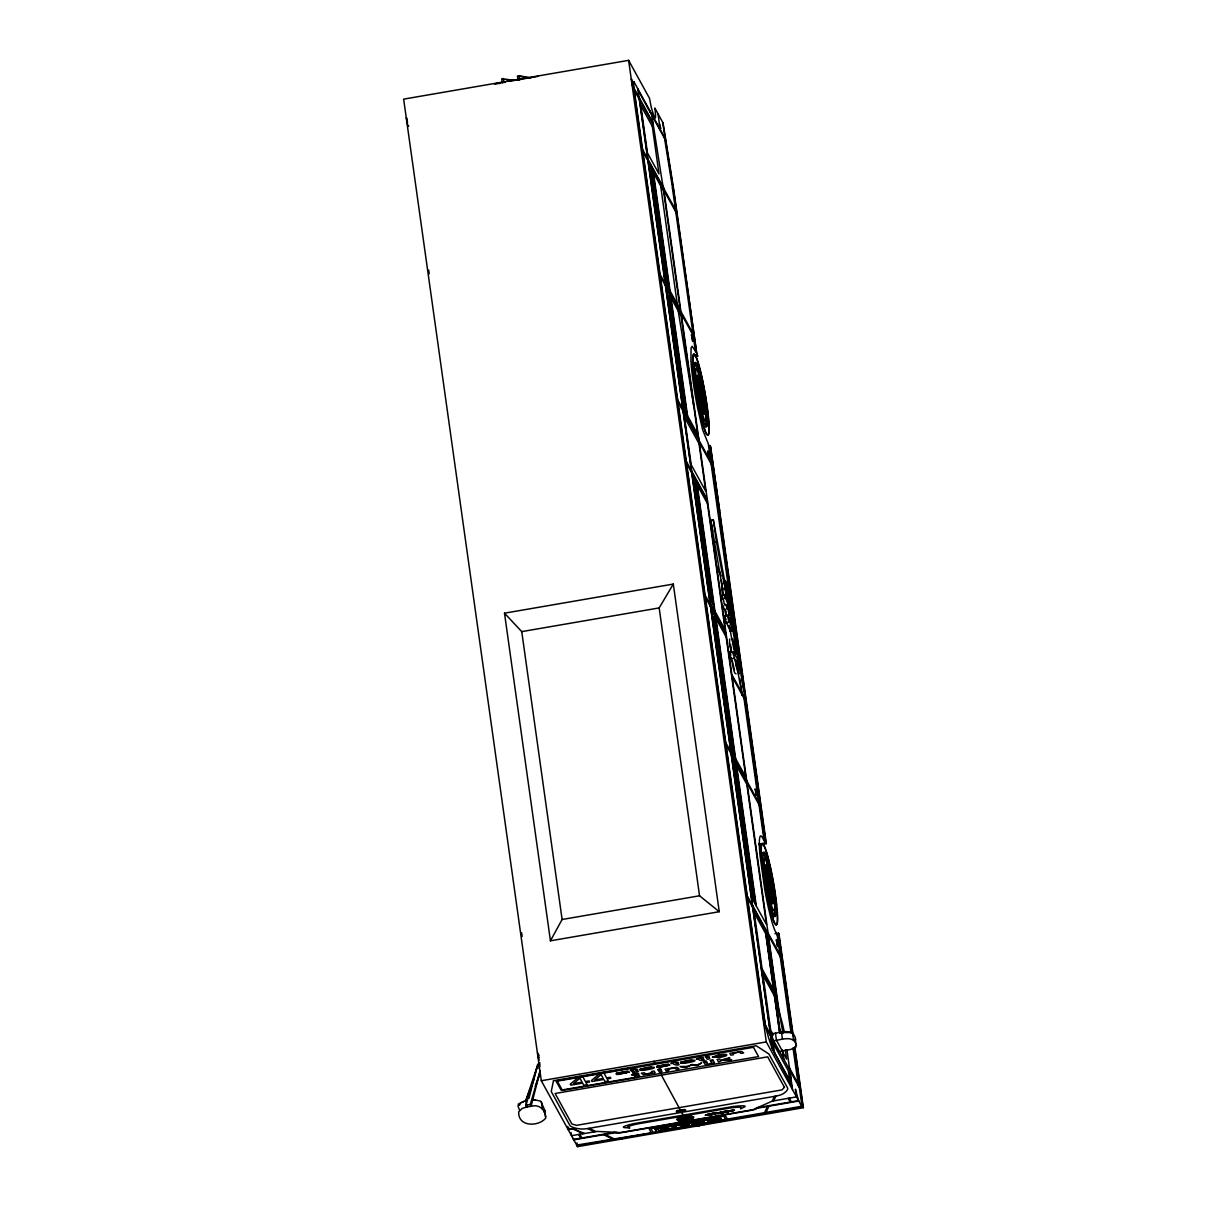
<?xml version="1.0" encoding="UTF-8"?>
<svg xmlns="http://www.w3.org/2000/svg" width="1207" height="1207" viewBox="0 0 1207 1207"><rect width="100%" height="100%" fill="white"/><g stroke="black" fill="none" stroke-linecap="round" stroke-linejoin="round"><path stroke-width="1.5" d="M698.4 380.492L698.762 379.013M698.446 379.375L699.064 380.084M702.444 405.733L703.032 410.531L703.228 408.917M767.471 872.601L766.898 868.618L766.852 870.187M770.685 895.549L771.137 898.461M771.756 900.709L771.831 899.275M700.09 398.793L699.577 395.293M700.181 398.416L699.079 394.146L699.804 395.247M701.539 390.615L702.293 395.338M767.486 883.268C768.844 894.281 768.859 882.317 767.622 884.912M732.242 660.621L734.414 669.915M698.506 387.598L698.053 385.289L698.581 388.111M698.25 388.458L698.612 389.273L698.732 387.553M702.912 400.498L703.877 404.526M703.787 403.998L702.927 400.241M703.319 403.56L703.787 404.813L703.802 403.47M766.128 875.015L767.23 879.299M771.711 890.253L771.364 891.173M771.59 889.891L771.922 892.531M710.259 1114.725L705.386 1115.162M698.234 378.726L699.155 381.457M698.808 382.544L699.351 383.705L699.23 381.457M703.319 411.029L703.379 410.199M766.837 868.633L767.622 873.37M680.673 1120.85C684.731 1121.907 701.569 1117.003 685.41 1118.829L679.239 1120.639L677.7 1119.84M699.894 383.615L700.679 387.975M699.894 384.58L700.135 383.343L700.377 384.143M768.859 873.642L768.376 872.948L768.391 874.109M769.1 876.523L768.421 873.053L769.372 877.383M769.794 892.426L769.402 891.717L769.945 896.152M769.553 891.686L770.051 895.307M721.575 583.554L722.389 588.971M705.356 1115.389L708.177 1114.121L710.063 1114.393L706.668 1115.193L710.259 1114.68M702.776 399.804L703.862 404.089L703.485 401.433M698.129 380.22L698.28 383.962M697.661 380.25L697.586 378.983L698.431 384.46M698.476 383.479L698.189 381.171L698.325 381.94M703.289 405.718L703.213 404.964L703.922 409.777M703.907 410.289L704.058 409.143M766.717 873.385L766.083 869.342L766.128 870.866M771.801 897.887L772.435 899.969L771.62 895.398M771.997 898.43L772.48 899.366L772.374 898.415M698.974 386.889L698.747 383.177M700.965 401.448L700.709 402.142M701.886 406.487L701.222 405.446M700.663 400.935L700.694 399.366M770.398 890.389L768.18 878.213L767.999 879.963M699.14 394.478L699.849 395.851M699.547 396.213L699.381 394.251M700.045 398.084L699.26 395.217M702.202 394.9L701.614 391.656M770.428 883.811L771.032 884.837L770.413 880.808M770.247 880.597L771.077 884.776L770.232 883.252M728.032 1110.998L727.233 1112.039L728.606 1111.798L724.803 1111.707M766.867 874.14L766.505 870.232M771.65 894.643L771.575 896.469M771.861 899.969L770.639 898.793M699.336 381.653L699.155 383.011L698.325 379.194M702.414 407.966L702.474 406.397L703.062 407.544M702.489 405.959L702.459 407.725M771.846 900.709L771.137 896.439M708.947 1114.951L706.729 1114.966M701.463 390.63L702.565 395.262M768.421 888.714L767.818 884.444M770.881 885.561L770.67 882.392M689.137 1124.064C692.622 1127.73 683.63 1127.806 686.602 1125.422C693.18 1124.079 684.625 1127.972 688.111 1124.124M736.059 673.898L734.807 673.038A16.838 1.75 80.2 0 1 733.539 669.146L731.261 657.86M528.968 1098.264L537.16 1066.701A3.606 3.229 -21.9 0 1 540.042 1062.884M540.057 1066.203L537.16 1066.701L525.89 1100.362L526.705 1107.03L522.148 1108.433L518.723 1111.798C517.803 1127.338 538.941 1126.704 545.7 1118.12C545.775 1109.746 539.001 1103.877 531.05 1106.291L540.133 1071.213M526.705 1107.03L525.965 1105.205L537.16 1066.701L537.9 1068.542M531.05 1106.291L530.311 1104.45L539.982 1071.213M697.933 385.199L698.838 389.891M766.52 877.685L767.305 878.832L767.184 877.248M771.288 890.51L771.695 889.785L771.982 890.615M771.756 893.255L771.394 889.197L771.228 889.936M772.073 893.889L771.741 890.66M700.648 1124.833C698.084 1121.107 704.963 1124.924 700.603 1124.773L700.12 1121.71L699.834 1123.37M702.67 409.369L703.394 411.014M700.875 401.448L700.86 402.761M701.614 406.156L701.237 402.942M769.704 894.945L769.81 895.353M519.327 1105.371L520.624 1103.258M525.649 1101.176L534.113 1078.59M535.289 1086.209L540.344 1072.812M544.357 1112.643L544.779 1110.289L540.766 1101.191L532.77 1099.336M764.559 1112.688L767.501 1106.427M765.992 1112.447L768.934 1106.185M571.062 1132.604L571.499 1135.666L597.163 1131.412L616.883 1132.392A6.02 1.735 -8 0 0 622.163 1132.257L751.176 1110.002A6.02 1.735 -8 0 0 755.688 1108.464L772.254 1101.116L774.472 1096.378M773.717 1100.799L775.92 1096.122M550.437 940.811L562.115 919.493L521.741 631.623L504.496 613.186L673.31 584.067L719.251 911.707L550.437 940.811L504.496 613.186M765.841 879.918L765.902 879.088M772.239 894.598L772.027 891.641M719.251 911.707L699.547 895.79L659.173 607.921L673.31 584.067M686.315 1120.503L692.32 1118.391L686.149 1118.21L685.38 1119.508L684.173 1118.557L679.239 1120.639L692.818 1117.788M728.937 1111.089L734.399 1110.138M728.907 1111.225L734.444 1110.349M766.264 869.372L766.837 872.857M770.141 900.633L772.571 900.105L772.601 898.943M733.056 1110.44L730.371 1111.194L733.056 1110.44L730.22 1110.938L730.869 1110.349M667.848 283.841L653.123 176.222L650.754 170.987L664.951 275.06L667.999 284.007L653.379 177.414M794.915 1040.072L795.519 1039.227C793.904 1026.946 779.315 1033.026 771.892 1033.765L772.887 1040.841L778.802 1051.614L790.811 1049.426L795.911 1047.133L795.443 1038.458M701.855 406.744L701.086 404.783M768.225 872.344L769.161 876.704M769.161 891.128L769.659 891.852M702.64 395.096L702.112 392.124M770.111 881.004L770.307 883.237M677.7 1119.447L682.242 1116.973M680.929 1125.226L683.434 1124.456L683.403 1126.252M714.876 1121.665L712.07 1121.891L711.858 1120.322L713.865 1118.165L714.725 1121.394L712.522 1121.786L712.296 1120.217L713.82 1118.587L716.49 1121.378L715.645 1121.529L714.378 1118.074L715.238 1122.329L715.419 1119.96L716.264 1119.809L716.49 1121.378M712.07 1121.891L714.604 1119.643M720.187 1119.145L720.76 1121.363L716.958 1121.303L716.611 1119.493L718.633 1117.335L719.493 1120.579L717.275 1120.956L717.049 1119.387L718.587 1117.773L721.243 1120.564L720.398 1120.715L721.032 1118.995M716.837 1121.062L719.357 1118.814L719.146 1117.244L720.262 1120.443M725.799 613.382C726.84 620.081 730.144 608.192 731.035 616.264C733.826 630.748 731.548 607.74 727.927 608.328L729.164 614.982M712.522 1121.786L714.046 1120.156M717.275 1120.956L718.799 1119.342M685.682 1124.321L689.031 1123.913M733.615 630.673C730.763 619.568 735.289 626.855 727.655 615.691L724.381 616.249L725.618 622.872L728.983 622.224L728.817 620.157L733.615 630.673L730.341 631.231L725.528 620.715L725.694 622.782M725.618 622.872L728.983 622.224M730.582 656.714L730.657 658.871L729.435 652.248L732.709 651.689C739.8 662.281 735.712 655.567 738.412 664.348L737.945 663.473L739.031 673.928L738.081 672.48A16.838 1.75 80.2 0 1 736.813 668.587C735.229 658.343 733.947 658.011 732.709 651.689M693.301 1126.01L691.656 1123.808L692.909 1123.31L695.036 1125.799L692.954 1126.161L693.195 1124.336M695.941 1125.543L694.447 1122.631C699.034 1121.846 695.73 1129.465 696.047 1123.732M579.601 1076.372L570.277 1084.173L570.82 1085.168L582.634 1083.117L583.796 1085.214L587.145 1084.64L585.983 1082.543L589.665 1081.91L589.122 1080.929L585.44 1081.563L582.332 1075.905M600.784 1072.721L591.46 1080.521L591.988 1081.502L603.817 1079.465L604.979 1081.563L608.313 1080.989L607.166 1078.892L610.848 1078.258L610.304 1077.278L606.623 1077.911L603.515 1072.238M704.164 1122.208C704.39 1125.18 698.129 1120.564 703.621 1121.288M701.297 1123.219C702.912 1120.941 707.362 1125.512 703.093 1124.336L703.017 1121.65M717.712 1113.382L723.31 1112.718L717.758 1113.669L720.82 1111.949L723.265 1112.416M719.478 1112.733L721.122 1112.447M717.758 1113.669L719.387 1112.492L723.31 1112.718M692.23 1119.07L693.889 1117.048C688.654 1114.604 681.08 1115.841 676.569 1119.387L678.379 1120.956L684.354 1120.941M681.774 1124.864L682.906 1124.562M684.128 1125.724L681.05 1127.172L683.916 1127.715L684.203 1125.859L681.819 1126.885L684.354 1127.293M697.435 1124.321L698.204 1124.547M691.264 1116.596L684.158 1116.566L684.203 1118.723L679.269 1120.805L677.715 1120.005L680.537 1117.486M727.806 589.936C728.877 581.653 720.564 573.778 725.814 589.484L725.105 588.201L721.831 588.76C722.767 604.586 727.474 584.686 729.149 599.457M521.982 1102.368L523.687 1101.644M676.418 1126.931L677.685 1128.801L675.301 1129.209L673.732 1125.407L675.105 1124.849M684.55 1126.071L685.697 1125.633L684.942 1125.603M685.606 1125.588L685.923 1127.202L684.55 1127.67L681.668 1125.497M683.645 1126.025L682.272 1123.762L683.63 1123.295L685.923 1127.202M682.483 1125.331L683.856 1124.864M691.324 1122.193L691.656 1123.808L691.324 1122.193L692.682 1121.741L692.909 1123.31M697.646 1125.362L697.103 1122.163C699.607 1120.307 700.89 1127.715 697.54 1125.935C701.116 1126.629 697.058 1121.484 695.413 1124.215M699.517 1121.756L701.086 1121.65M694.674 1124.185L695.836 1123.762M660.546 1129.541L661.496 1129.209A7.77 2.233 -8 0 1 664.74 1128.409A8.917 2.565 -8 0 1 666.792 1128.123L670.594 1128.651L658.75 1131.336C658.675 1126.493 650.226 1131.231 659.113 1128.319M673.732 1125.407L674.668 1125.362L674.728 1126.87M688.669 1120.322L690.63 1119.734M685.425 1118.995L679.239 1120.639L682.423 1121.047M660.606 1129.677L667.863 1128.817L667.154 1129.767A4.979 1.433 -8 0 1 664.665 1130.416A7.891 2.263 -8 0 1 661.225 1130.793L659.807 1128.198M691.43 1122.254L692.305 1122.57M682.362 1123.808L683.434 1124.456M694.447 1122.631L695.579 1125.709M686.587 1123.928L687.688 1123.853M525.89 1100.362L518.452 1103.922L518.029 1106.291L519.327 1109.505M706.683 1114.71L708.645 1114.363M772.269 1101.116L796.499 1096.876L795.413 1089.197L798.551 1100.603L757.166 1107.739M726.448 597.767C725.407 603.907 732.362 605.446 732.106 614.77C734.173 619.553 729.36 597.118 726.448 597.767L723.174 598.34C724.773 605.265 723.461 603.621 725 603.938M703.183 1124.321L702.957 1122.766M682.272 1117.139L686.18 1116.46M731.155 1110.289L733.162 1110.651M685.606 1126.795L672.918 1129.164L671.303 1126.222L720.247 1117.109L721.952 1120.699L688.096 1126.719L686.542 1126.312L686.134 1124.471M689.242 1126.116L721.861 1120.051M725.875 1111.466L726.765 1111.179L725.588 1111.27M725.92 1111.768L726.81 1111.481L725.633 1111.556M513.458 80.25L501.72 78.742L502.308 82.966M519.116 75.739L517.426 76.041L518.014 80.25L519.704 79.964L519.116 75.739L530.839 77.852M662.628 122.179L673.431 189.68L697.133 356.306L673.883 190.51L663.081 123.008L654.828 107.996A14.137 1.479 80.2 0 1 655.567 116.023A12.96 1.343 80.2 0 1 654.405 116.928A51.645 5.371 80.2 0 1 651.312 107.483L649.487 98.295L628.621 60.35L403.636 99.14L541.294 1080.733L577.534 1146.65L803.364 1107.709L794.809 1046.71M505.507 81.955L494.538 83.841L500.045 83.404M509.113 81.337L537.945 76.358M693.95 355.99L697.51 355.341L697.963 356.201M698.084 380.054L698.28 381.216M699.109 384.535L700.482 384.309M699.366 394.598L699.834 398.506M702.655 394.734L702.218 395.353M697.857 395.866L699.23 395.624M700.301 400.89L701.825 400.89L701.991 399.14L699.969 388.488L702.052 400.86L701.931 396.349L702.338 397.103M700.799 403.666L702.112 403.44M702.565 404.541L703.953 404.3M703.892 409.128L703.349 405.446M702.746 410.652L704.119 410.41L703.138 406.125M701.705 410.953L703.093 410.712M723.747 595.715L710.727 520.126L713.292 519.674L724.577 580.476M713.835 542.275L716.4 541.837L713.292 519.674M521.741 631.623L659.173 607.921M724.396 604.979L727.776 604.39M729.692 628.379L732.966 627.806M729.933 629.315L733.222 628.756M730.205 631.005L733.494 630.431M730.657 658.871L734.037 658.298M738.096 673.084L742.199 695.187L744.764 694.749L741.656 672.586L725.256 584.158M758.645 844.085L765.872 842.803L766.339 843.678L710.636 446.469M759.007 844.885L766.339 843.633M763.624 874.396L765.163 874.14M763.005 875.03L764.544 874.758M769.07 875.648L768.738 873.838M562.115 919.493L699.547 895.79M771.092 884.429L770.157 881.744M769.115 893.21L770.73 893.331A9.053 0.951 80.2 0 0 770.82 888.971M769.251 893.361L770.549 893.135M771.017 894.236L772.389 893.995M768.286 895.021L769.674 894.779M774.969 933.72L778.545 933.102L778.998 933.931L793.255 1035.621M541.294 1080.733L766.294 1041.928L802.082 1107.03L793.814 1048.068M772.887 1040.841C780.19 1040.343 793.95 1034.052 796.439 1045.534M525.965 1105.205L530.311 1104.45M526.252 1107.106L531.487 1106.216M567.682 1127.142L568.18 1129.646A6.729 1.931 -8 0 1 574.306 1129.42L584.444 1133.433M710.606 1113.699L711.843 1113.488L712.341 1114.604L711.104 1114.815L710.606 1113.699L711.104 1114.815M712.462 1113.397C725.86 1111.949 706.201 1112.824 714.665 1114.212L715.872 1113.699L714.665 1114.212M723.461 1111.496C737.537 1110.123 717.697 1111.828 725.226 1112.386L723.913 1112.311M708.253 1114.272L710.018 1114.106M710.651 1114.001L711.843 1113.488M717.139 1112.582L715.495 1113.02L715.917 1113.986M711.059 1114.529L712.341 1114.604M728.56 1111.511L726.976 1111.617L728.606 1111.798M614.936 1132.272L573.551 1139.408L573.325 1138.427L573.431 1139.182M573.793 1139.83L616.883 1132.392M755.688 1108.464L798.778 1101.04M687.447 1126.659L656.578 1131.97L654.873 1128.379L720.247 1117.109L721.952 1120.699M654.963 1129.028L720.338 1117.757M677.685 1128.801L675.482 1126.387L673.959 1126.976L673.838 1125.452M712.296 1120.217L714.514 1119.84M715.268 1119.704L716.264 1119.809M717.049 1119.387L719.266 1119.01L719.493 1120.579M720.036 1118.874L720.881 1118.738L721.243 1120.564M711.858 1120.322L714.65 1120.096M716.611 1119.493L719.417 1119.281M698.687 1123.264L696.56 1123.521M715.781 1120.624L715.238 1122.329M720.549 1119.809L719.991 1121.499M576.674 1145.096L656.578 1131.97M658.313 1131.019L661.934 1130.386M665.57 1129.767L669.206 1129.133M672.827 1128.515L683.735 1126.629M701.886 1123.506L801.674 1106.291M577.082 1145.82L802.911 1106.879L803.364 1107.709M692.32 1118.391L685.38 1119.508L684.158 1116.566L686.164 1118.376L692.335 1118.557M726.946 1111.345L728.032 1111.194M684.203 1121.092L686.481 1120.79M782.257 1032.483L789.68 1032.604M702.021 1124.411C703.862 1121.891 699.23 1122.555 701.131 1124.502M688.081 1116.188L692.818 1117.395M708.931 1121.741C716.113 1120.081 703.213 1117.486 708.509 1121.665M533.117 1100.03L535.154 1100.09M520.443 76.479L527.534 77.731M506.502 79.511L510.048 80.13M772.314 893.844L771.499 890.992M770.896 895.413L770.851 897.646M700.845 387.311L699.849 383.343M701.176 402.037L701.599 405.627M701.78 406.095L701.267 405.265M769.327 891.732L770.021 893.059M770.172 894.508L769.991 895.82L770.277 894.643M605.069 1134.429L613.79 1138.684M603.636 1134.686L612.356 1138.94M589.197 1128.319L595.805 1131.532M587.764 1128.56L594.282 1131.744M574.291 1129.435L583.011 1133.69M727.142 1111.994L724.758 1111.406L725.226 1112.386M709.595 1119.432L708.207 1119.296L707.89 1120.322M697.103 1122.163L697.933 1123.702M729.662 639.001L729.496 643.467L731.563 652.64M721.288 580.386L722.525 590.042L721.831 588.76M772.148 894.508L771.605 892.592M771.937 895.624L772.601 899.411M700.015 382.664L700.407 383.962M699.487 401.584L699.834 402.399M653.108 177.127L651.056 172.827L665.223 275.543L667.697 282.182M670.79 302.791L668.271 295.911L683.147 403.696L685.531 408.932L670.896 302.323M670.639 302.052L668.587 297.752L668.557 299.261M683.162 402.791L685.214 407.091L670.941 303.576M697.405 490.962L694.553 483.268L709.882 595.473L712.945 604.435L697.601 492.23L694.855 485.108L710.274 596.756M710.425 597.556L712.628 602.595L697.329 491.732M730.748 744.115L733.615 751.795L716.324 625.694L713.262 616.747L730.552 742.848L733.298 749.954L716.053 625.211L713.578 618.572L730.823 743.331M736.798 771.786L733.931 764.106L751.644 892.742M734.339 766.053L751.901 893.934L754.284 899.155L736.994 773.053L734.097 764.287M751.916 893.029L753.968 897.329L736.723 772.571M733.554 642.335L734.656 650.181M770.111 880.763L770.745 882.377M708.041 1120.654L709.505 1121.605L710.425 1120.624M698.506 384.445L698.068 383.494M766.173 868.799L764.65 868.904L765.057 869.855M766.943 874.124L766.219 873.37M770.368 895.036L770.202 896.047M698.627 381.321L699.336 382.996M702.942 410.124L702.61 406.352M771.454 897.767L771.198 896.152M771.786 900.135L771.122 897.374M792.003 1085.923L772.058 1048.174A92.773 9.656 80.2 0 1 765.706 1027.293A35.154 3.651 80.2 0 1 763.382 1013.412L633.524 87.583A14.092 1.463 80.2 0 1 633.992 81.835L665.268 138.699M770.866 885.38L770.594 884.535L770.971 885.546M767.018 888.759L767.199 887.809M723.702 594.432L722.978 593.24L723.159 595.368M659.399 123.506L660.772 128.636L659.897 127.052M638.02 90.133L665.495 140.103M632.046 83.147L632.619 84.188M652.942 122.556L633.977 88.066L765.706 1027.293M632.076 84.928L634.037 88.488L633.886 87.342A9.294 0.966 80.2 0 1 633.992 81.835M634.279 90.193L639.318 99.366M639.589 99.909L653.304 124.849M642.607 149.562L663.563 187.794L777.957 1003.455A15.223 1.584 80.2 0 0 780.974 1018.602A25.649 2.67 80.2 0 1 784.248 1031.849M663.624 188.201L676.508 211.632M647.782 159.746L663.744 189.061M642.893 151.705L647.948 160.878M648.28 161.889L676.795 213.76M665.691 282.981L680.19 309.354L663.624 191.234L649.125 164.861L666.023 285.32M680.899 311.466L693.784 334.897M660.123 274.487L665.163 283.66M665.449 284.279L681.08 312.719M665.359 285.063L694.085 337.025M660.425 276.629L665.464 285.787M665.796 286.813L681.442 315.253M696.258 352.489L692.184 346.258L691.098 347.827L690.902 360.32A50.588 5.266 80.2 0 0 697.525 407.528L702.58 429.601L709.505 446.907L741.083 672.133M683.207 407.906L697.721 434.279L681.155 316.159L666.641 289.786L683.539 410.244M677.7 399.879L682.755 409.052M682.966 409.188L698.597 437.628M683.147 410.471L698.778 438.91M678.002 402.006L683.041 411.18M683.328 411.738L711.843 463.609M699.26 442.305L712.145 465.736M719.176 509.852L719.628 510.682L710.169 445.639L765.887 842.848M686.33 461.391L707.287 499.607M691.566 471.952L707.468 500.875M686.632 463.518L691.671 472.691M692.018 473.702L707.649 502.142M716.626 566.158L720.006 572.314M723.385 578.455L729.511 589.589M716.928 568.286L721.152 575.98M729.813 591.717C713.775 562.477 734.082 603.847 729.194 599.819M726.433 612.145L724.653 608.886L725.89 615.54M724.381 616.249L726.146 619.463M724.803 627.399L725.362 628.425M705.099 595.247L710.154 604.42M710.38 604.692L726.026 633.132M710.304 605.476L726.192 634.399M705.401 597.374L710.44 606.548M710.742 607.227L726.373 635.667M729.435 652.248L730.974 655.054M731.819 674.487L744.704 697.933M732.121 676.629L745.006 700.06M407.046 121.937L407.619 122.978M407.076 123.718L406.442 117.652L407.423 121.545M407.951 125.302L408.539 126.373A14.092 1.463 80.2 0 1 408.449 125.362M731.05 752.052L746.68 780.491M725.769 742.607L730.808 751.78M746.711 780.703L759.595 804.134M730.959 752.851L746.861 781.759M726.071 744.734L731.11 753.907M731.412 754.601L759.897 806.261M764.695 834.399L765.147 835.229M768.12 881.925C773.853 908.418 767.622 865.223 768.527 882.679M775.724 932.106L778.168 936.557L791.717 1033.147M768.074 932.981L780.959 956.412M747.284 895.956L752.323 905.129M752.565 905.401L768.195 933.841M752.474 906.185L781.261 958.554M747.571 898.083L752.625 907.257M752.912 907.936L768.542 936.376M762.115 968.919L773.566 989.755M761.617 969.96L774.245 992.939M761.783 971.137L774.411 994.13M762.99 975.196L774.456 996.031M782.362 1050.995L776.433 1040.223L775.452 1033.147M773.355 1034.957L770.7 1030.159L754.269 912.914L765.721 933.75L779.586 1032.664M783.071 1052.745L786.587 1059.158L785.304 1049.969M763.156 1018.029L763.729 1019.07M789.499 1067.999L799.034 1085.365M765.404 1025.165L770.443 1034.339M770.549 1035.138L799.336 1087.492M763.744 1023.732L770.745 1036.466M774.562 1052.821L789.665 1080.28M789.303 1098.114L791.354 1101.855M788.156 1098.31L790.208 1102.051M723.506 1111.783L723.959 1112.598M727.323 1119.115L725.694 1116.143A3.802 1.086 -8 0 0 721.364 1115.887L652.715 1127.715A3.802 1.086 -8 0 0 649.351 1129.299L651.026 1132.272M725.573 1119.417L723.944 1116.445L721.846 1116.264L652.957 1128.138L651.146 1128.922L652.776 1131.97M703.093 1124.336L702.912 1122.842M653.787 1061.33L654.843 1063.231M661.406 1075.165L687.643 1123.4M631.533 1068.316L636.632 1077.579M654.873 1128.379L656.487 1131.321M621.56 1138.156L622.012 1138.986M538.171 1056.834L538.729 1057.875L538.337 1055.009M579.843 1134.233L581.895 1137.96M539.061 1060.199L537.568 1052.549M578.681 1134.429L580.748 1138.156M538.744 1062.522L540.042 1064.891M568.572 1127.791L569.116 1128.771M697.918 385.229L698.446 386.014M703.243 400.09L703.56 401.418M703.093 400.12L703.379 400.95M766.37 874.909L766.732 875.724M726.81 586.074L727.761 589.589M765.615 868.406L765.449 869.719M767.245 872.239L767.697 873.355M701.358 402.504L701.659 404.843L701.523 403.938M698.325 385.848L697.767 384.505L697.902 385.561M697.963 384.867L698.461 386.496M703.062 399.773L702.927 401.478M765.917 869.84C765.51 865.992 767.033 877.187 766.958 871.892M772.314 897.917L772.148 895.896M700.754 387.96L700.437 386.889M768.497 872.646L768.21 873.038M770.051 890.344L769.478 888.714M702.519 395.081L701.72 392.064M768.497 887.914L767.758 885.938M731.367 650.739L729.797 644.04M766.098 868.814L766.581 870.217M698.521 379.043L699.155 382.166M767.773 872.917L766.973 868.738L766.898 869.945M767.863 883.735L767.471 884.354M767.652 883.403L768.361 887.039M698.129 387.447L698.778 389.242L698.717 387.93M701.448 405.658L702.187 406.156M698.491 389.65L698.068 387.99M768.995 877.368L768.587 875.694M767.35 879.315L767.652 880.31M702.278 394.885L701.75 392.833M767.803 884.203L768.09 884.957M771.801 895.141L772.163 896.213M703.168 410.093L702.625 407.212L703.108 408.615M767.064 868.98L767.607 871.861M771.454 899.803L770.926 897.631M723.566 607.076L723.099 605.929L723.928 609.263M768.271 888.186L767.984 887.085M771.635 890.268L772.088 891.098M698.612 378.877L698.898 380.054M766.083 872.993L765.796 871.816M700.663 386.843L699.969 384.565M768.633 873.446L769.07 874.29M703.53 404.119L703.168 402.912M771.635 889.891L771.922 891.113M766.762 875.528L766.309 874.894L767.214 878.862M698.31 383.132L698.506 382.634M703.817 406.638L703.681 408.207M766.339 869.945L766.732 871.379M771.922 895.941L772.208 896.846M766.445 872.555L767.561 877.157M700.709 397.737L702.489 405.145L702.308 402.369M765.208 873.4L764.619 870.051M699.064 382.257L698.762 380.748M703.062 409.716L702.7 408.781M766.928 870.172L767.35 871.967M698.204 386.059L698.385 386.527A9.053 0.951 80.2 0 1 698.657 387.266M698.325 388.443L697.963 386.391M766.656 875.739L766.943 876.735M766.777 878.123L766.4 876.071M700.286 384.158L700.588 385.697M701.493 405.22L701.131 403.168M768.995 876.131L768.633 875.15M771.198 896.56L771.771 900.392M769.674 892.622L770.111 895.488M771.318 899.683L771.062 898.476M769.779 894.93L769.417 892.878M769.945 899.924L769.447 897.178M770.307 892.818L770.941 894.825L771.001 893.995M703.59 406.668L703.877 408.238M697.706 380.673L698.204 382.71M702.218 394.085L701.825 391.294M699.547 391.913L700.392 396.228M699.607 397.269L699.321 396.243M770.654 883.78L770.458 882.739M769.161 887.417L768.301 883.102M768.014 884.972L768.301 885.998M702.912 407.574L703.153 408.932M767.275 869.809L767.592 871.152M767.169 871.529L767.064 871.016A19.855 2.067 80.2 0 1 767.788 873.612M703.47 402.851L703.289 401.795M728.892 622.299L727.655 615.691M771.348 897.193L771.695 899.306M701.237 404.767L700.98 403.198M726.342 594.84L725.105 588.201M701.735 402.429L702.293 403.636A9.053 0.951 80.2 0 0 702.112 397.133M698.099 382.212L697.857 380.643M698.385 386.512L698.627 387.945M716.4 541.837L723.581 580.522M724.954 587.9L727.006 598.944M728.032 604.481L729.39 611.843M730.069 615.525L744.764 694.749M710.727 520.126L712.779 531.171M729.224 625.181L731.955 639.921M766.385 871.922L766.204 870.866M700.482 384.641L700.875 386.708M701.463 394.795L699.743 388.533L700.105 394.629M682.89 402.519L668.376 299.502M770.096 894.523L769.719 892.441A9.053 0.951 80.2 0 1 769.417 893.557M699.683 395.79L699.924 397.344M702.067 408.419L701.825 407M772.224 896.907L772.45 898.325M767.139 871.001L766.973 869.945M766.641 870.911L766.943 872.963M699.411 396.711L699.215 394.795M650.151 111.21L650.392 112.643M703.59 401.961L703.681 403.017M701.222 408.901L700.92 406.412M769.025 875.392L768.633 874.079M769.96 893.618L770.051 894.674M678.183 310.757L693.934 407.317M664.559 138.413L672.586 188.262M651.554 113.76L662.16 181.397A7.559 0.785 80.2 0 0 663.563 187.794M771.439 891.158L772.329 894.221M703.425 407.694L703.44 406.638M698.28 381.699L698.355 382.74M701.026 404.058L700.845 402.685M771.786 896.846L772.073 898.415L771.68 895.926M700.151 395.021L700.407 396.62M770.307 882.77L770.277 880.974M768.301 882.724L768.542 884.309M768.587 884.701L768.844 886.3M768.301 886.542L767.848 884.867M699.109 381.699L698.838 380.114L698.702 381.321A19.855 2.067 80.2 0 1 699.683 385.38M771.545 898.31L771.605 899.321M778.545 933.102L793.557 1040.313M794.613 1047.721L802.911 1106.879M741.596 675.814L743.678 690.555M744.191 694.251L764.921 842.139L762.477 837.688A48.386 5.039 80.2 0 0 759.414 840.268A49.759 5.175 80.2 0 0 759.972 855.25L764.876 890.253A49.894 5.19 80.2 0 0 768.618 908.66A48.386 5.039 80.2 0 0 775.724 932.136M672.405 187.93L695.383 350.905M708.449 445.006L738.865 660.953M743.663 696.032L764.061 840.555M777.127 934.656L791.113 1033.433M793.029 1048.023L798.476 1085.908M739.876 678.575L742.199 695.187M657.996 113.775L660.199 129.481M729.647 626.252L730.341 631.231M730.491 644.478L730.929 647.616M786.934 1049.728L792.531 1089.665M789.921 1082.121L788.352 1070.896L773.249 1043.436L774.819 1054.662M782.996 1033.448L779.813 1015.555A15.404 1.599 80.2 0 1 777.61 1003.605L768.482 938.503L766.566 935.033L780.235 1032.513M781.472 1032.106L782.468 1039.182M765.63 930.144L780.084 1033.177M782.423 1049.834L783.72 1059.082M765.374 929.646L779.843 1032.815M782.423 1051.222L783.449 1058.599M660.667 185.848L677.233 303.968M653.47 172.752L670.036 290.872M670.986 297.676L687.552 415.796M697.269 485.033L714.966 611.3M715.977 618.497L735.636 758.66M736.647 765.872L756.306 906.019M652.866 171.666L669.432 289.801M670.398 296.59L686.964 414.71M696.665 483.962L714.378 610.214M715.389 617.426L735.048 757.574M736.059 764.785L755.718 904.948M652.429 173.914L652.67 175.679M669.945 298.838L670.187 300.603M685.108 406.985L685.365 408.751M696.228 486.195L696.469 487.975M712.537 602.489L712.779 604.254M714.936 619.674L715.193 621.439M733.192 749.849L733.449 751.614M735.606 767.033L735.863 768.799M753.862 897.208L754.119 898.989M650.92 171.168L651.161 172.933M666.083 279.315L666.324 281.095M668.437 296.092L668.678 297.857M683.6 404.239L683.856 406.005M694.719 483.449L694.96 485.229M711.014 599.743L711.27 601.508M713.428 616.913L713.684 618.693M731.683 747.103L731.94 748.868M752.353 894.462L752.61 896.243M639.288 97.707L772.872 1050.286M637.839 88.805L772.571 1049.502M632.951 86.512L631.442 78.862L632.377 85.471M628.621 60.35L766.294 1041.928M716.747 1119.734L716.958 1121.303M716.128 1119.553L716.339 1121.122M711.979 1120.549L712.205 1122.118M704.979 1122.419L705.235 1124.049M704.541 1122.465L704.767 1124.034M704.345 1122.419L704.556 1123.989M702.429 1121.303L702.746 1124.471M702.021 1122.902L702.233 1124.456M700.89 1121.288L701.101 1122.857M699.909 1121.725L700.135 1123.295M698.597 1124.321L698.823 1125.89M696.952 1123.762L697.178 1125.331M696.741 1123.717L696.967 1125.286M694.553 1122.676L695.036 1125.799M694.312 1124.23L694.538 1125.784M694.085 1124.17L694.312 1125.739M692.697 1124.532L692.954 1126.161M691.928 1122.163L692.139 1123.717M691.732 1122.163L691.943 1123.732M685.289 1125.678L685.516 1127.232M685.093 1125.678L685.32 1127.247M684.339 1126.101L684.55 1127.67M682.86 1123.717L683.087 1125.286M682.664 1123.732L682.89 1125.301M675.256 1124.818L675.482 1126.387M675.754 1127.338L675.965 1128.907L675.603 1127.444M675.045 1127.564L675.301 1129.209M503.394 78.455L503.998 82.664M577.021 1142.954L577.534 1146.65M428.696 270.096L429.209 273.838M521.62 932.739L522.148 936.481M703.047 401.825L703.017 400.845M769.266 875.347L769.297 876.976M567.592 1126.463L567.894 1127.519M766.354 876.252L766.204 874.562M703.953 408.222L704.073 409.279M768.527 886.511L769.025 887.779M544.779 1110.289L545.579 1116.958M541.536 1102.232L542.335 1108.916M704.088 408.63L704.119 409.807M698.521 380.25L698.597 379.36M766.324 876.086L766.354 875.618A9.053 0.951 80.2 0 0 766.128 876.825M766.762 869.493L766.747 868.391M700.03 384.414L700.12 383.585M700.905 403.213L701.071 402.369M772.45 898.4L772.42 899.17M697.812 380.22L697.525 379.601M699.819 383.917L699.834 382.921M768.587 886.994L768.482 887.764M703.198 410.033L703.334 410.697M698.642 388.926L698.778 389.62M762.975 852.685A32.725 3.41 80.2 0 1 767.38 865.238M769.402 874.14A32.725 3.41 80.2 0 1 770.066 877.414M774.381 910.41A32.725 3.41 80.2 0 1 772.857 916.566M770.292 907.045A26.479 2.761 80.2 0 1 769.447 904.39M769.01 902.821A26.479 2.761 80.2 0 1 768.105 899.306M767.637 897.374A26.479 2.761 80.2 0 1 766.958 894.281M765.057 884.278A26.479 2.761 80.2 0 1 764.514 880.869M762.779 865.917A26.479 2.761 80.2 0 1 763.518 858.524M772.902 909.927A26.479 2.761 80.2 0 1 772.314 910.727M769.598 890.63A9.053 0.951 80.2 0 1 767.471 878.002M767.426 876.599A9.053 0.951 80.2 0 1 769.312 880.039M769.779 882.196A9.053 0.951 80.2 0 1 770.549 886.828M764.619 865.042A19.855 2.067 80.2 0 1 766.128 867.803M768.12 875.06A19.855 2.067 80.2 0 1 769.131 879.812M770.835 889.936A19.855 2.067 80.2 0 1 771.424 894.643M771.846 901.704A19.855 2.067 80.2 0 1 771.665 903.59M766.581 882.196A9.053 0.951 80.2 0 1 766.324 880.054M776.825 908.645A41.113 4.285 80.2 0 1 772.405 917.682A41.113 4.285 80.2 0 1 761.843 862.462A41.113 4.285 80.2 0 1 765.525 849.577M766.007 850.995A41.113 4.285 80.2 0 1 769.221 862.794M769.644 864.604A41.113 4.285 80.2 0 1 775.271 895.413M775.513 897.088A41.113 4.285 80.2 0 1 776.478 905.129M694.538 362.99A32.725 3.41 80.2 0 1 698.944 375.558M700.633 382.891A32.725 3.41 80.2 0 1 701.297 386.074M703.138 396.107A32.725 3.41 80.2 0 1 703.666 399.457M704.39 404.405A32.725 3.41 80.2 0 1 704.813 407.574M705.582 414.831A32.725 3.41 80.2 0 1 705.341 426.961M703.877 421.032A26.479 2.761 80.2 0 1 701.855 417.366M701.448 416.113A26.479 2.761 80.2 0 1 700.573 413.141M697.54 399.698A26.479 2.761 80.2 0 1 696.907 396.288M694.493 369.629A26.479 2.761 80.2 0 1 695.971 369.81M708.916 430.069A41.113 4.285 80.2 0 1 696.499 395.051A41.113 4.285 80.2 0 1 696.771 359.022A41.113 4.285 80.2 0 1 708.931 428.711M696.846 376.101A19.855 2.067 80.2 0 1 697.691 378.123M701.901 396.907A19.855 2.067 80.2 0 1 702.399 400.256M702.625 401.871A19.855 2.067 80.2 0 1 703.213 413.91M699.019 388.307A9.053 0.951 80.2 0 0 701.976 403.304L700.98 403.862A9.053 0.951 80.2 0 0 701.267 402.731M698.989 386.919A9.053 0.951 80.2 0 1 701.765 394.825M700.286 402.61A9.053 0.951 80.2 0 1 699.381 399.291M567.984 1129.284A7.74 2.218 -8 0 1 575.754 1129.179M615.51 1132.634A6.654 1.916 -8 0 0 621.786 1132.619L751.855 1110.199A6.654 1.916 -8 0 0 757.061 1108.237M790.027 1071.846A16.37 1.705 80.2 0 1 790.329 1082.89M538.895 1055.657A35.154 3.651 80.2 0 1 538.714 1054.496M735.516 660.048C736.421 674.909 742.275 669.342 735.516 660.048M732.483 638.895C731.683 643.904 738.292 665.645 735.908 646.997C731.201 624.472 740.298 675.588 732.483 638.895M650.89 1068.074L642.939 1069.794L650.89 1068.074M691.445 1061.089L683.509 1062.794L691.445 1061.089M708.041 1121.243C709.535 1126.312 712.175 1119.387 708.041 1121.243M712.462 1057.076C731.05 1058.554 732 1050.211 712.462 1057.076M714.423 1062.733L708.69 1064.378L711.753 1063.397L710.697 1061.27L713.367 1060.817L714.423 1062.733M711.527 1122.012C706.91 1126.735 706.729 1117.063 711.527 1122.012M627.67 1126.87L629.813 1127.972L624.306 1127.594A2.852 0.815 -8 0 1 623.702 1126.704L624.321 1126.372A21.5 6.186 -8 0 1 635.682 1123.325L731.035 1106.879A21.5 6.186 -8 0 1 743.482 1105.823L744.327 1105.899A2.852 0.815 -8 0 1 744.719 1106.834L740.54 1108.871L740.962 1107.196A21.5 6.186 -8 0 0 728.515 1108.252L639.137 1123.657A21.5 6.186 -8 0 0 627.776 1126.704L627.67 1126.87M553.47 1080.718L551.252 1091.52L570.096 1125.799A32.891 9.46 -8 0 0 579.33 1128.832A11.014 3.168 -8 0 0 587.507 1128.59L776.161 1096.077A11.014 3.168 -8 0 0 783.177 1093.693A32.891 9.46 -8 0 0 787.749 1088.261L768.904 1053.998L756.216 1045.76L553.47 1080.718M722.465 599.23L721.62 595.398L722.465 599.23M725.739 598.672L724.909 594.84L725.739 598.672M727.217 609.158L726.388 605.371L727.217 609.158M616.309 1073.325L626.614 1072.585L616.249 1074.336L618.542 1074.411L629.345 1072.088L618.814 1072.978L628.304 1071.363L626.327 1071.303L616.309 1073.325M640.163 1070.141C643.95 1071.258 664.001 1066.339 648.747 1067.305C620.006 1073.476 673.234 1062.356 640.163 1070.141M656.88 1066.339L667.184 1065.6L656.804 1067.335L659.097 1067.426L669.9 1065.087L659.384 1065.992L668.859 1064.378L666.883 1064.302L656.88 1066.339M680.718 1063.141C684.52 1064.272 704.571 1059.339 689.303 1060.304C660.576 1066.49 713.79 1055.371 680.718 1063.141M678.47 1110.878C682.498 1113.805 685.802 1107.573 678.47 1110.878M677.912 1119.658C678.274 1124.381 689.378 1121.439 692.848 1119.357C692.486 1114.634 681.367 1117.576 677.912 1119.658M695.534 1121.529L694.583 1121.62L695.534 1121.529M695.745 1123.098L694.794 1123.098L695.745 1123.098M697.284 1121.001L698.174 1121.077L697.284 1121.001M697.51 1122.57L698.4 1122.646L697.51 1122.57M724.472 1055.446C712.598 1060.093 713.82 1053.756 724.472 1055.446M668.361 1069.161L668.753 1070.488L666.083 1070.956L665.087 1069.146L677.021 1067.275L678.892 1068.753L676.222 1069.206L674.668 1067.863L668.361 1069.161M733.132 1053.364L733.524 1054.707L730.854 1055.159L729.858 1053.349L741.777 1051.478L743.663 1052.957L740.992 1053.424L739.438 1052.082L733.132 1053.364M784.429 1087.326L781.925 1089.921L576.569 1125.331L571.877 1123.973L555.129 1093.497L767.682 1056.849L784.429 1087.326M579.933 1078.198L573.566 1083.614L582.106 1082.136L579.933 1078.198M601.116 1074.547L594.749 1079.963L603.274 1078.485L601.116 1074.547M687.688 1066.4L680.084 1066.55L685.908 1067.531L691.128 1065.102L697.782 1065.494L701.72 1062.824L696.273 1065.298L692.365 1064.438L687.688 1066.4M652.006 1072.676L646.107 1074.079L644.04 1072.767L641.355 1073.234L643.256 1074.698L655.145 1072.842L654.149 1071.031L651.478 1071.484L652.006 1072.676M677.308 1110.531L676.72 1110.908A4.406 1.267 -8 0 0 677.383 1112.115L685.289 1110.757A4.406 1.267 -8 0 0 684.625 1109.55L677.308 1110.531M726.478 1058.554L720.564 1060.38L719.779 1058.946L717.109 1059.414L718.482 1061.919L722.525 1060.214L731.548 1059.671L724.275 1059.671L729.933 1057.951L726.478 1058.554M634.61 1069.07L630.341 1070.503L632.438 1070.413C633.962 1072.978 643.482 1072.254 635.093 1069.945L637.779 1069.493L634.61 1069.07M675.181 1062.085L670.911 1063.518L672.993 1063.412C674.517 1065.977 684.037 1065.253 675.664 1062.96L678.349 1062.492L675.181 1062.085M635.772 1073.506L631.502 1074.924L633.6 1074.833C635.108 1077.398 644.629 1076.674 636.255 1074.366L638.941 1073.913L635.772 1073.506M700.543 1057.709L696.273 1059.142L698.355 1059.037C699.879 1061.617 709.399 1060.893 701.011 1058.584L703.696 1058.117L700.543 1057.709M630.235 1068.089L555.974 1080.884L561.074 1090.147L635.32 1077.353L630.235 1068.089M753.455 1047.299L557.287 1081.125L562.387 1090.374L758.554 1056.563L753.455 1047.299M708.494 1056.276L705.823 1056.728L708.494 1056.276M708.871 1056.97L706.201 1057.423L707.196 1059.248L709.867 1058.78L708.871 1056.97M660.636 1069.146L657.966 1069.613L660.636 1069.146M706.261 1061.285L703.59 1061.738L706.261 1061.285M712.99 1060.123L710.32 1060.591L712.99 1060.123M661.014 1069.84L658.343 1070.307L659.339 1072.118L662.024 1071.65L661.014 1069.84M706.638 1061.979L703.968 1062.432L704.963 1064.257L707.649 1063.789L706.638 1061.979M652.323 126.403L640.796 105.416L647.45 152.942L658.992 173.929L652.323 126.403M691.913 335.682L691.385 334.701L692.727 341.415L691.913 335.682M708.222 451.931L707.679 450.95L709.022 457.664L708.222 451.931M699.019 443.618L684.52 417.245L691.189 464.755L705.688 491.143L699.019 443.618M707.423 503.515L692.924 477.142L710.636 603.409L725.135 629.782L707.423 503.515M726.146 636.994L711.647 610.606L731.306 750.769L745.805 777.142L726.146 636.994M755.612 789.891L755.084 788.91L756.427 795.609L755.612 789.891M746.816 784.354L732.317 757.981L751.961 898.129L766.46 924.502L746.816 784.354M776.78 940.766L776.237 939.785L777.58 946.484L776.78 940.766M763.141 1014.8L762.568 1013.759L764.061 1021.394L763.141 1014.8M696.816 390.148L695.685 382.031A32.725 3.41 80.2 0 1 699.924 373.114A32.725 3.41 80.2 0 1 707.272 425.528A32.725 3.41 80.2 0 1 696.816 390.148M765.253 879.828L764.122 871.71A32.725 3.41 80.2 0 1 768.361 862.794A32.725 3.41 80.2 0 1 775.709 915.223A32.725 3.41 80.2 0 1 765.253 879.828M765.555 877.263L764.77 871.001A26.479 2.761 80.2 0 1 769.266 869.674A26.479 2.761 80.2 0 1 774.275 910.123A26.479 2.761 80.2 0 1 765.555 877.263M697.118 387.583L696.333 381.321A26.479 2.761 80.2 0 1 700.829 379.994A26.479 2.761 80.2 0 1 705.839 420.428A26.479 2.761 80.2 0 1 697.118 387.583M762.19 863.624A41.113 4.285 80.2 0 0 776.282 924.879A41.113 4.285 80.2 0 0 769.885 864.574A41.113 4.285 80.2 0 0 762.19 863.624M767.848 879.782A9.053 0.951 80.2 0 0 770.956 893.286A9.053 0.951 80.2 0 0 769.553 879.994A9.053 0.951 80.2 0 0 767.848 879.782M765.947 874.336A19.855 2.067 80.2 0 0 772.752 903.937A19.855 2.067 80.2 0 0 769.659 874.803A19.855 2.067 80.2 0 0 765.947 874.336M697.51 384.656A19.855 2.067 80.2 0 0 704.315 414.242A19.855 2.067 80.2 0 0 701.222 385.108A19.855 2.067 80.2 0 0 697.51 384.656M693.753 373.944A41.113 4.285 80.2 0 0 707.845 435.199A41.113 4.285 80.2 0 0 701.433 374.879A41.113 4.285 80.2 0 0 693.753 373.944M699.411 390.102A9.053 0.951 80.2 0 0 702.519 403.606A9.053 0.951 80.2 0 0 701.101 390.314A9.053 0.951 80.2 0 0 699.411 390.102"/></g></svg>
